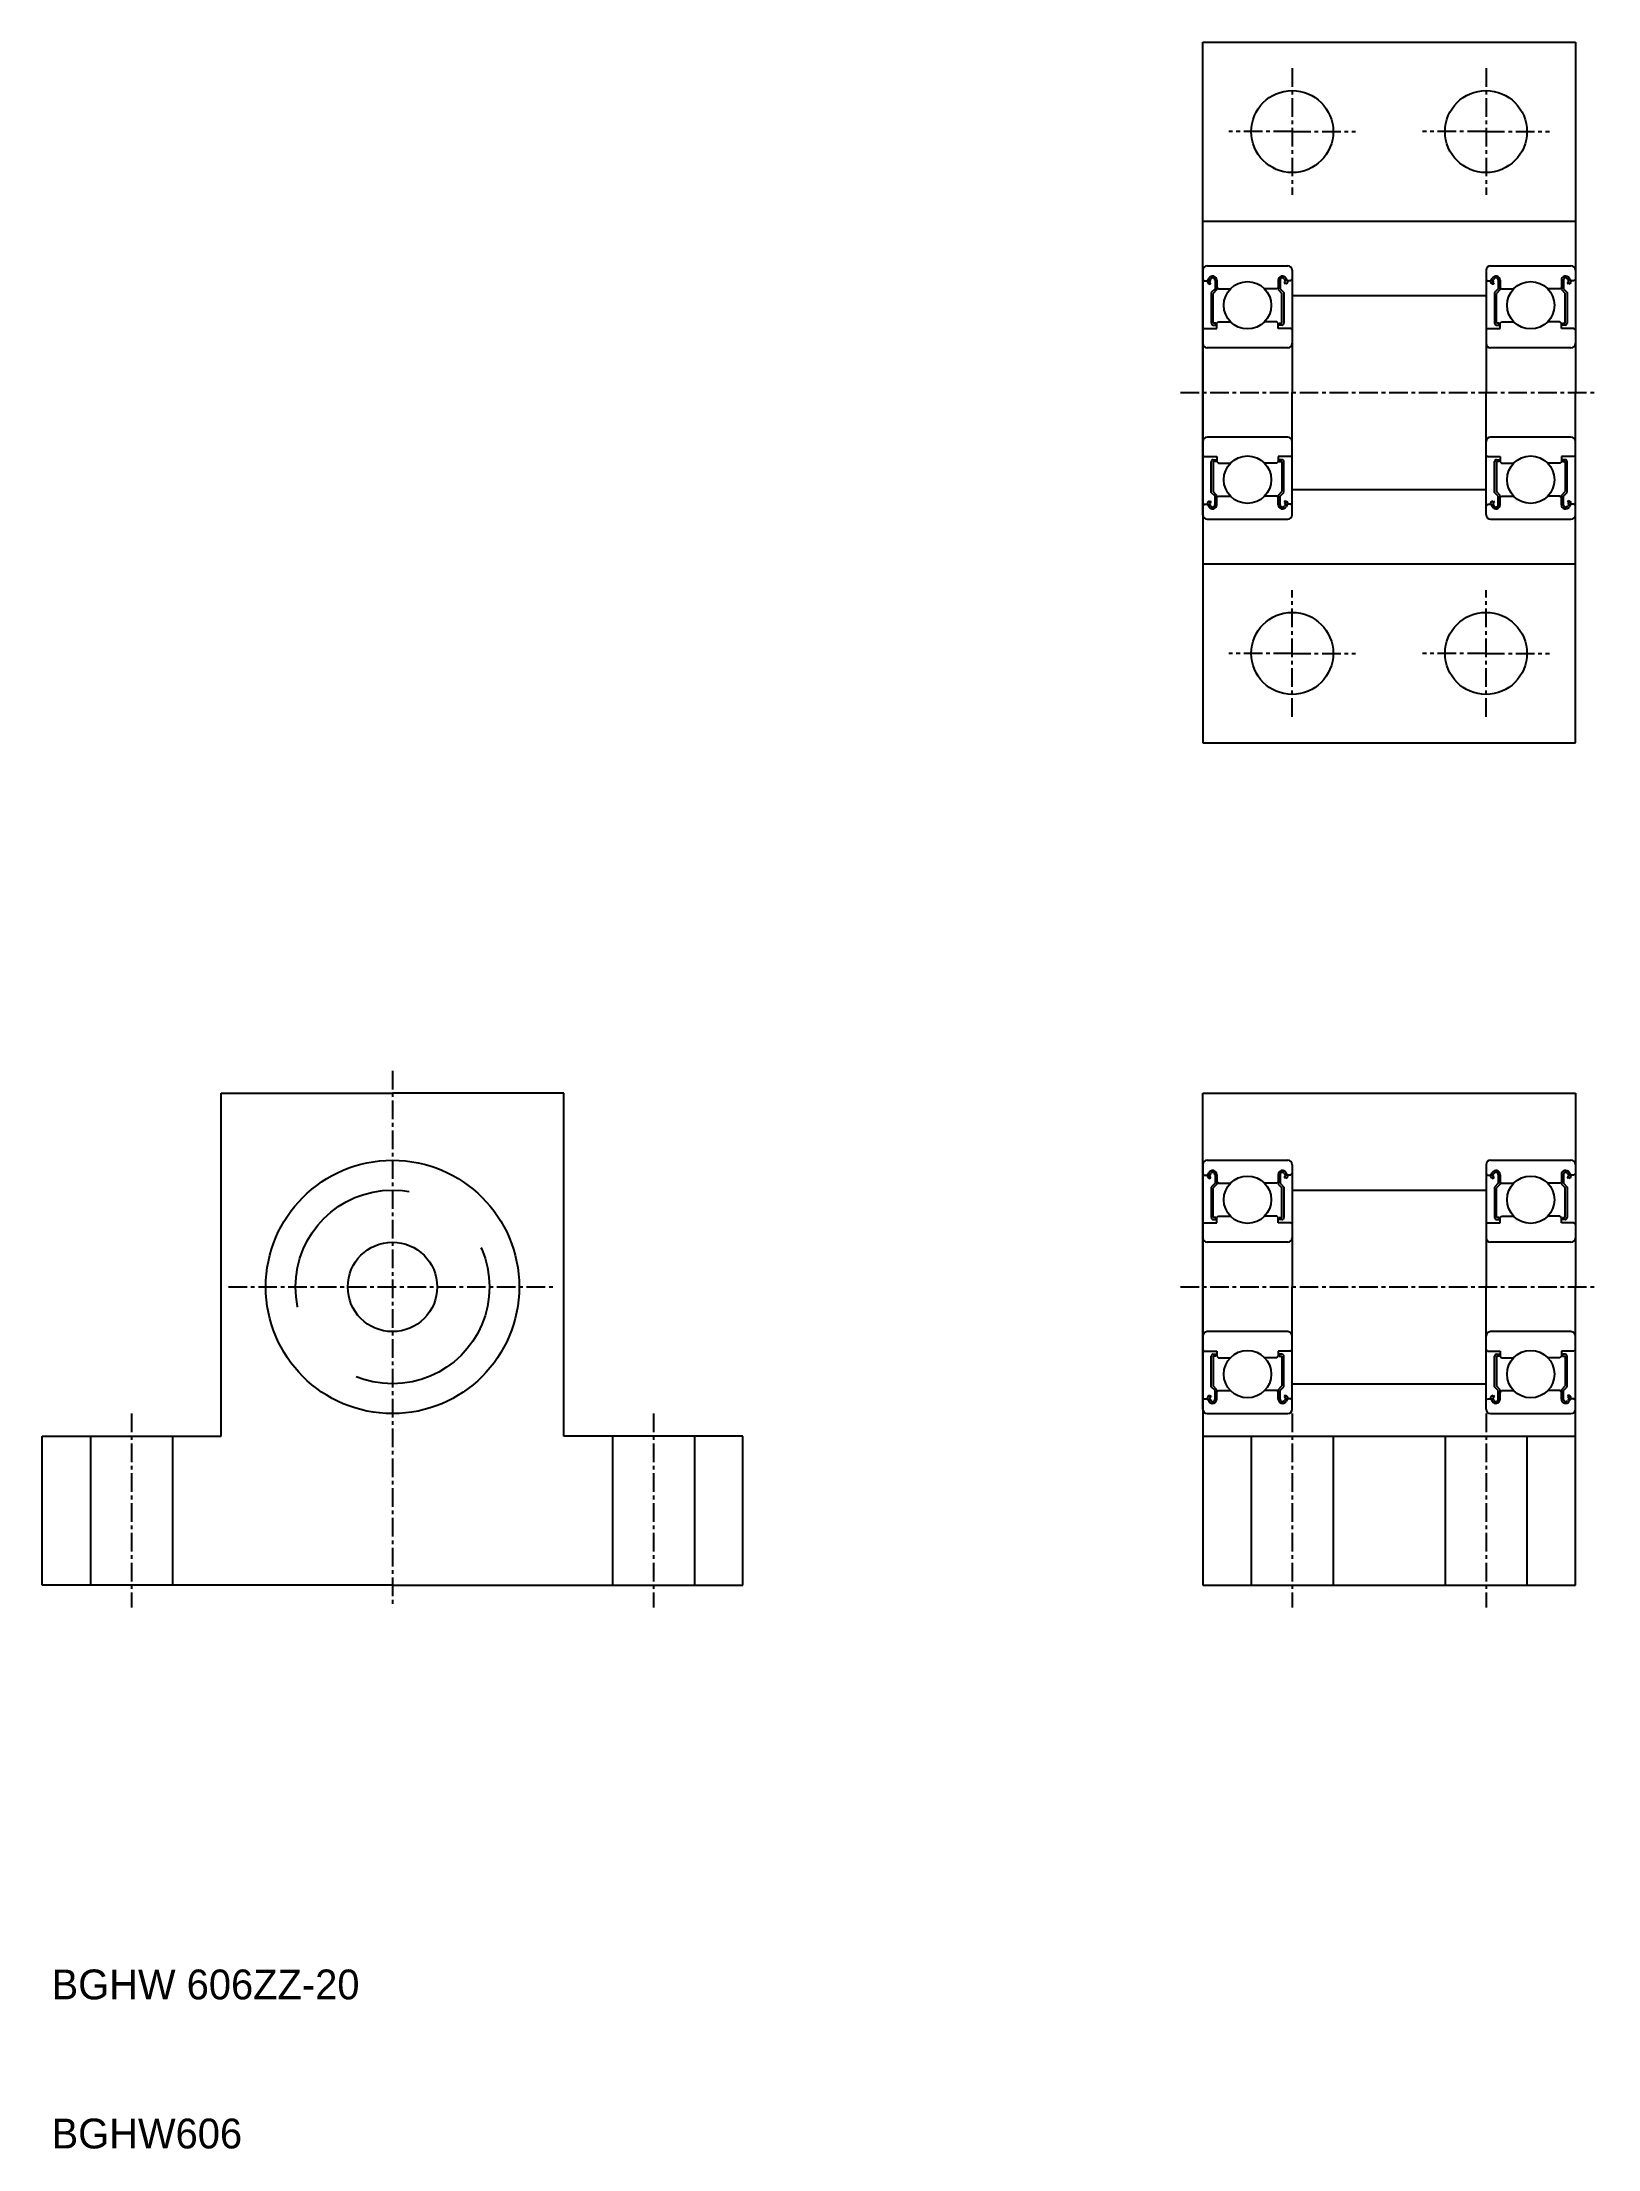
# Model space of a CAD drawing. Extents: x 98 to 203, y 63 to 205.
import ezdxf

# ---------------------------------------------------------------- set-up
doc = ezdxf.new("R2010")
doc.units = 0
doc.linetypes.add('CENTER', pattern=[2, 1.25, -0.25, 0.25, -0.25])
doc.linetypes.add('DASHED', pattern=[19.05, 12.7, -6.35])
doc.layers.get('0').update_dxf_attribs({"linetype": 'CONTINUOUS'})
doc.layers.add('CENTER', color=1, linetype='CENTER')

msp = doc.modelspace()

# ---------------------------------------------------------------- linework, layer by layer
for p, q in [((176.15, 204.58), (201.15, 204.58)), ((176.15, 181.08), (176.15, 204.58)), ((201.15, 204.58), (201.15, 181.08)), ((176.15, 192.58), (201.15, 192.58)), ((176.45, 189.58), (181.85, 189.58)), ((195.45, 189.58), (200.85, 189.58)), ((176.15, 189.28), (176.15, 181.08)), ((176.15, 188.68), (176.25, 188.58)), ((176.25, 188.58), (176.47, 188.58)), ((176.47, 188.58), (176.57, 188.76)), ((176.51, 188.41), (176.62, 188.35)), ((176.58, 188.52), (176.68, 188.69)), ((176.69, 188.46), (176.58, 188.52)), ((176.62, 188.35), (176.69, 188.46)), ((176.97, 188.03), (176.72, 187.78)), ((177.1, 187.98), (176.85, 187.73)), ((176.97, 188.61), (176.97, 188.03)), ((177.1, 188.61), (177.1, 187.98)), ((177.1, 188.13), (177.2, 188.03)), ((177.2, 188.03), (178.01, 188.03)), ((181.11, 188.03), (180.3, 188.03)), ((181.21, 188.13), (181.11, 188.03)), ((181.21, 188.61), (181.21, 187.98)), ((181.21, 187.98), (181.46, 187.73)), ((181.34, 188.61), (181.34, 188.03)), ((181.34, 188.03), (181.59, 187.78)), ((181.62, 188.46), (181.73, 188.52)), ((181.69, 188.35), (181.62, 188.46)), ((181.73, 188.52), (181.63, 188.69)), ((181.79, 188.41), (181.69, 188.35)), ((181.84, 188.58), (181.74, 188.76)), ((182.05, 188.58), (181.84, 188.58)), ((182.15, 188.68), (182.05, 188.58)), ((182.15, 189.28), (182.15, 181.08)), ((195.15, 189.28), (195.15, 181.08)), ((195.15, 188.68), (195.25, 188.58)), ((195.25, 188.58), (195.47, 188.58)), ((195.47, 188.58), (195.57, 188.76)), ((195.51, 188.41), (195.62, 188.35)), ((195.58, 188.52), (195.68, 188.69)), ((195.69, 188.46), (195.58, 188.52)), ((195.62, 188.35), (195.69, 188.46)), ((195.97, 188.03), (195.72, 187.78)), ((196.1, 187.98), (195.85, 187.73)), ((195.97, 188.61), (195.97, 188.03)), ((196.1, 188.61), (196.1, 187.98)), ((196.1, 188.13), (196.2, 188.03)), ((196.2, 188.03), (197.01, 188.03)), ((200.11, 188.03), (199.3, 188.03)), ((200.21, 188.13), (200.11, 188.03)), ((200.21, 188.61), (200.21, 187.98)), ((200.21, 187.98), (200.46, 187.73)), ((200.34, 188.61), (200.34, 188.03)), ((200.34, 188.03), (200.59, 187.78)), ((200.62, 188.46), (200.73, 188.52)), ((200.69, 188.35), (200.62, 188.46)), ((200.73, 188.52), (200.63, 188.69)), ((200.79, 188.41), (200.69, 188.35)), ((200.84, 188.58), (200.74, 188.76)), ((201.05, 188.58), (200.84, 188.58)), ((201.15, 188.68), (201.05, 188.58)), ((201.15, 189.28), (201.15, 181.08)), ((176.72, 187.78), (176.72, 185.73)), ((176.85, 185.73), (176.85, 187.73)), ((181.46, 185.73), (181.46, 187.73)), ((181.59, 187.78), (181.59, 185.73)), ((195.72, 187.78), (195.72, 185.73)), ((195.85, 185.73), (195.85, 187.73)), ((200.46, 185.73), (200.46, 187.73)), ((200.59, 187.78), (200.59, 185.73)), ((176.15, 185.28), (176.25, 185.38)), ((176.25, 185.38), (177.1, 185.38)), ((177.03, 185.73), (176.85, 185.73)), ((176.85, 185.6), (177.03, 185.6)), ((177.03, 185.6), (177.03, 185.73)), ((177.1, 185.73), (177.2, 185.83)), ((177.1, 185.38), (177.1, 185.73)), ((177.2, 185.83), (178.01, 185.83)), ((181.11, 185.83), (180.3, 185.83)), ((181.21, 185.73), (181.11, 185.83)), ((181.21, 185.38), (181.21, 185.73)), ((182.05, 185.38), (181.21, 185.38)), ((181.28, 185.6), (181.28, 185.73)), ((181.28, 185.73), (181.46, 185.73)), ((181.46, 185.6), (181.28, 185.6)), ((182.15, 185.28), (182.05, 185.38)), ((195.15, 185.28), (195.25, 185.38)), ((195.25, 185.38), (196.1, 185.38)), ((196.03, 185.73), (195.85, 185.73)), ((195.85, 185.6), (196.03, 185.6)), ((196.03, 185.6), (196.03, 185.73)), ((196.1, 185.73), (196.2, 185.83)), ((196.1, 185.38), (196.1, 185.73)), ((196.2, 185.83), (197.01, 185.83)), ((200.11, 185.83), (199.3, 185.83)), ((200.21, 185.73), (200.11, 185.83)), ((200.21, 185.38), (200.21, 185.73)), ((201.05, 185.38), (200.21, 185.38)), ((200.28, 185.6), (200.28, 185.73)), ((200.28, 185.73), (200.46, 185.73)), ((200.46, 185.6), (200.28, 185.6)), ((201.15, 185.28), (201.05, 185.38)), ((181.85, 184.08), (176.45, 184.08)), ((179.15, 184.08), (179.15, 184.08)), ((180.5, 184.08), (180.5, 184.08)), ((200.85, 184.08), (195.45, 184.08)), ((198.15, 184.08), (198.15, 184.08)), ((199.5, 184.08), (199.5, 184.08)), ((176.15, 181.08), (176.15, 157.58)), ((176.15, 172.88), (176.15, 181.08)), ((182.15, 172.88), (182.15, 181.08)), ((195.15, 172.88), (195.15, 181.08)), ((201.15, 157.58), (201.15, 181.08)), ((201.15, 172.88), (201.15, 181.08)), ((181.85, 178.08), (176.45, 178.08)), ((200.85, 178.08), (195.45, 178.08)), ((176.15, 176.88), (176.25, 176.78)), ((176.25, 176.78), (177.1, 176.78)), ((177.1, 176.78), (177.1, 176.43)), ((182.05, 176.78), (181.21, 176.78)), ((181.21, 176.78), (181.21, 176.43)), ((182.15, 176.88), (182.05, 176.78)), ((195.15, 176.88), (195.25, 176.78)), ((195.25, 176.78), (196.1, 176.78)), ((196.1, 176.78), (196.1, 176.43)), ((201.05, 176.78), (200.21, 176.78)), ((200.21, 176.78), (200.21, 176.43)), ((201.15, 176.88), (201.05, 176.78)), ((176.72, 174.38), (176.72, 176.44)), ((176.85, 176.56), (177.03, 176.56)), ((176.85, 176.44), (176.85, 174.44)), ((177.03, 176.44), (176.85, 176.44)), ((177.03, 176.56), (177.03, 176.44)), ((177.1, 176.43), (177.2, 176.33)), ((177.2, 176.33), (178.01, 176.33)), ((181.11, 176.33), (180.3, 176.33)), ((181.21, 176.43), (181.11, 176.33)), ((181.28, 176.56), (181.28, 176.44)), ((181.46, 176.56), (181.28, 176.56)), ((181.28, 176.44), (181.46, 176.44)), ((181.46, 176.44), (181.46, 174.44)), ((181.59, 174.38), (181.59, 176.44)), ((195.72, 174.38), (195.72, 176.44)), ((195.85, 176.56), (196.03, 176.56)), ((195.85, 176.44), (195.85, 174.44)), ((196.03, 176.44), (195.85, 176.44)), ((196.03, 176.56), (196.03, 176.44)), ((196.1, 176.43), (196.2, 176.33)), ((196.2, 176.33), (197.01, 176.33)), ((200.11, 176.33), (199.3, 176.33)), ((200.21, 176.43), (200.11, 176.33)), ((200.28, 176.56), (200.28, 176.44)), ((200.46, 176.56), (200.28, 176.56)), ((200.28, 176.44), (200.46, 176.44)), ((200.46, 176.44), (200.46, 174.44)), ((200.59, 174.38), (200.59, 176.44)), ((176.97, 174.13), (176.72, 174.38)), ((177.1, 174.18), (176.85, 174.44)), ((176.97, 173.55), (176.97, 174.13)), ((177.1, 173.55), (177.1, 174.18)), ((177.1, 174.03), (177.2, 174.13)), ((177.2, 174.13), (178.01, 174.13)), ((181.11, 174.13), (180.3, 174.13)), ((181.21, 174.03), (181.11, 174.13)), ((181.21, 174.18), (181.46, 174.44)), ((181.21, 173.55), (181.21, 174.18)), ((181.34, 174.13), (181.59, 174.38)), ((181.34, 173.55), (181.34, 174.13)), ((195.97, 174.13), (195.72, 174.38)), ((196.1, 174.18), (195.85, 174.44)), ((195.97, 173.55), (195.97, 174.13)), ((196.1, 173.55), (196.1, 174.18)), ((196.1, 174.03), (196.2, 174.13)), ((196.2, 174.13), (197.01, 174.13)), ((200.11, 174.13), (199.3, 174.13)), ((200.21, 174.03), (200.11, 174.13)), ((200.21, 174.18), (200.46, 174.44)), ((200.21, 173.55), (200.21, 174.18)), ((200.34, 174.13), (200.59, 174.38)), ((200.34, 173.55), (200.34, 174.13)), ((176.15, 173.48), (176.25, 173.58)), ((176.25, 173.58), (176.47, 173.58)), ((176.45, 172.58), (181.85, 172.58)), ((176.47, 173.58), (176.57, 173.41)), ((176.51, 173.75), (176.62, 173.82)), ((176.69, 173.71), (176.58, 173.64)), ((176.58, 173.64), (176.68, 173.47)), ((176.62, 173.82), (176.69, 173.71)), ((181.69, 173.82), (181.62, 173.71)), ((181.62, 173.71), (181.73, 173.64)), ((181.73, 173.64), (181.63, 173.47)), ((181.79, 173.75), (181.69, 173.82)), ((181.84, 173.58), (181.74, 173.41)), ((182.05, 173.58), (181.84, 173.58)), ((182.15, 173.48), (182.05, 173.58)), ((195.15, 173.48), (195.25, 173.58)), ((195.25, 173.58), (195.47, 173.58)), ((195.45, 172.58), (200.85, 172.58)), ((195.47, 173.58), (195.57, 173.41)), ((195.51, 173.75), (195.62, 173.82)), ((195.69, 173.71), (195.58, 173.64)), ((195.58, 173.64), (195.68, 173.47)), ((195.62, 173.82), (195.69, 173.71)), ((200.69, 173.82), (200.62, 173.71)), ((200.62, 173.71), (200.73, 173.64)), ((200.73, 173.64), (200.63, 173.47)), ((200.79, 173.75), (200.69, 173.82)), ((200.84, 173.58), (200.74, 173.41)), ((201.05, 173.58), (200.84, 173.58)), ((201.15, 173.48), (201.05, 173.58)), ((176.15, 169.58), (201.15, 169.58)), ((176.15, 157.58), (201.15, 157.58)), ((110.29, 111.08), (110.29, 134.08)), ((110.29, 134.08), (121.79, 134.08)), ((133.29, 134.08), (121.79, 134.08)), ((133.29, 111.08), (133.29, 134.08)), ((176.15, 134.08), (201.15, 134.08)), ((176.15, 121.08), (176.15, 134.08)), ((201.15, 134.08), (201.15, 121.08)), ((176.15, 129.28), (176.15, 121.08)), ((176.15, 128.68), (176.25, 128.58)), ((176.45, 129.58), (181.85, 129.58)), ((176.47, 128.58), (176.57, 128.76)), ((176.58, 128.52), (176.68, 128.69)), ((176.97, 128.61), (176.97, 128.03)), ((177.1, 128.61), (177.1, 127.98)), ((181.21, 128.61), (181.21, 127.98)), ((181.34, 128.61), (181.34, 128.03)), ((181.73, 128.52), (181.63, 128.69)), ((181.84, 128.58), (181.74, 128.76)), ((182.15, 128.68), (182.05, 128.58)), ((182.15, 129.28), (182.15, 121.08)), ((195.15, 129.28), (195.15, 121.08)), ((195.15, 128.68), (195.25, 128.58)), ((195.45, 129.58), (200.85, 129.58)), ((195.47, 128.58), (195.57, 128.76)), ((195.58, 128.52), (195.68, 128.69)), ((195.97, 128.61), (195.97, 128.03)), ((196.1, 128.61), (196.1, 127.98)), ((200.21, 128.61), (200.21, 127.98)), ((200.34, 128.61), (200.34, 128.03)), ((200.73, 128.52), (200.63, 128.69)), ((200.84, 128.58), (200.74, 128.76)), ((201.15, 128.68), (201.05, 128.58)), ((201.15, 129.28), (201.15, 121.08)), ((176.25, 128.58), (176.47, 128.58)), ((176.51, 128.41), (176.62, 128.35)), ((176.69, 128.46), (176.58, 128.52)), ((176.62, 128.35), (176.69, 128.46)), ((176.97, 128.03), (176.72, 127.78)), ((176.72, 127.78), (176.72, 125.73)), ((177.1, 127.98), (176.85, 127.73)), ((176.85, 125.73), (176.85, 127.73)), ((177.1, 128.13), (177.2, 128.03)), ((177.2, 128.03), (178.01, 128.03)), ((181.11, 128.03), (180.3, 128.03)), ((181.21, 128.13), (181.11, 128.03)), ((181.21, 127.98), (181.46, 127.73)), ((181.34, 128.03), (181.59, 127.78)), ((181.46, 125.73), (181.46, 127.73)), ((181.59, 127.78), (181.59, 125.73)), ((181.62, 128.46), (181.73, 128.52)), ((181.69, 128.35), (181.62, 128.46)), ((181.79, 128.41), (181.69, 128.35)), ((182.05, 128.58), (181.84, 128.58)), ((195.25, 128.58), (195.47, 128.58)), ((195.51, 128.41), (195.62, 128.35)), ((195.69, 128.46), (195.58, 128.52)), ((195.62, 128.35), (195.69, 128.46)), ((195.97, 128.03), (195.72, 127.78)), ((195.72, 127.78), (195.72, 125.73)), ((196.1, 127.98), (195.85, 127.73)), ((195.85, 125.73), (195.85, 127.73)), ((196.1, 128.13), (196.2, 128.03)), ((196.2, 128.03), (197.01, 128.03)), ((200.11, 128.03), (199.3, 128.03)), ((200.21, 128.13), (200.11, 128.03)), ((200.21, 127.98), (200.46, 127.73)), ((200.34, 128.03), (200.59, 127.78)), ((200.46, 125.73), (200.46, 127.73)), ((200.59, 127.78), (200.59, 125.73)), ((200.62, 128.46), (200.73, 128.52)), ((200.69, 128.35), (200.62, 128.46)), ((200.79, 128.41), (200.69, 128.35)), ((201.05, 128.58), (200.84, 128.58)), ((177.1, 125.73), (177.2, 125.83)), ((177.2, 125.83), (178.01, 125.83)), ((181.11, 125.83), (180.3, 125.83)), ((181.21, 125.73), (181.11, 125.83)), ((196.1, 125.73), (196.2, 125.83)), ((196.2, 125.83), (197.01, 125.83)), ((200.11, 125.83), (199.3, 125.83)), ((200.21, 125.73), (200.11, 125.83)), ((176.15, 125.28), (176.25, 125.38)), ((176.25, 125.38), (177.1, 125.38)), ((177.03, 125.73), (176.85, 125.73)), ((176.85, 125.6), (177.03, 125.6)), ((177.03, 125.6), (177.03, 125.73)), ((177.1, 125.38), (177.1, 125.73)), ((181.21, 125.38), (181.21, 125.73)), ((182.05, 125.38), (181.21, 125.38)), ((181.28, 125.6), (181.28, 125.73)), ((181.28, 125.73), (181.46, 125.73)), ((181.46, 125.6), (181.28, 125.6)), ((182.15, 125.28), (182.05, 125.38)), ((195.15, 125.28), (195.25, 125.38)), ((195.25, 125.38), (196.1, 125.38)), ((196.03, 125.73), (195.85, 125.73)), ((195.85, 125.6), (196.03, 125.6)), ((196.03, 125.6), (196.03, 125.73)), ((196.1, 125.38), (196.1, 125.73)), ((200.21, 125.38), (200.21, 125.73)), ((201.05, 125.38), (200.21, 125.38)), ((200.28, 125.73), (200.46, 125.73)), ((200.28, 125.6), (200.28, 125.73)), ((200.46, 125.6), (200.28, 125.6)), ((201.15, 125.28), (201.05, 125.38)), ((181.85, 124.08), (176.45, 124.08)), ((179.15, 124.08), (179.15, 124.08)), ((180.5, 124.08), (180.5, 124.08)), ((200.85, 124.08), (195.45, 124.08)), ((198.15, 124.08), (198.15, 124.08)), ((199.5, 124.08), (199.5, 124.08)), ((176.15, 121.08), (176.15, 101.08)), ((176.15, 112.88), (176.15, 121.08)), ((182.15, 112.88), (182.15, 121.08)), ((195.15, 112.88), (195.15, 121.08)), ((201.15, 101.08), (201.15, 121.08)), ((201.15, 112.88), (201.15, 121.08)), ((181.85, 118.08), (176.45, 118.08)), ((200.85, 118.08), (195.45, 118.08)), ((176.15, 116.88), (176.25, 116.78)), ((176.25, 116.78), (177.1, 116.78)), ((176.72, 114.38), (176.72, 116.44)), ((176.85, 116.56), (177.03, 116.56)), ((176.85, 116.44), (176.85, 114.44)), ((177.03, 116.44), (176.85, 116.44)), ((177.03, 116.56), (177.03, 116.44)), ((177.1, 116.78), (177.1, 116.43)), ((177.1, 116.43), (177.2, 116.33)), ((177.2, 116.33), (178.01, 116.33)), ((181.11, 116.33), (180.3, 116.33)), ((181.21, 116.43), (181.11, 116.33)), ((182.05, 116.78), (181.21, 116.78)), ((181.21, 116.78), (181.21, 116.43)), ((181.28, 116.56), (181.28, 116.44)), ((181.46, 116.56), (181.28, 116.56)), ((181.28, 116.44), (181.46, 116.44)), ((181.46, 116.44), (181.46, 114.44)), ((181.59, 114.38), (181.59, 116.44)), ((182.15, 116.88), (182.05, 116.78)), ((195.15, 116.88), (195.25, 116.78)), ((195.25, 116.78), (196.1, 116.78)), ((195.72, 114.38), (195.72, 116.44)), ((195.85, 116.56), (196.03, 116.56)), ((195.85, 116.44), (195.85, 114.44)), ((196.03, 116.44), (195.85, 116.44)), ((196.03, 116.56), (196.03, 116.44)), ((196.1, 116.78), (196.1, 116.43)), ((196.1, 116.43), (196.2, 116.33)), ((196.2, 116.33), (197.01, 116.33)), ((200.11, 116.33), (199.3, 116.33)), ((200.21, 116.43), (200.11, 116.33)), ((201.05, 116.78), (200.21, 116.78)), ((200.21, 116.78), (200.21, 116.43)), ((200.46, 116.56), (200.28, 116.56)), ((200.28, 116.56), (200.28, 116.44)), ((200.28, 116.44), (200.46, 116.44)), ((200.46, 116.44), (200.46, 114.44)), ((200.59, 114.38), (200.59, 116.44)), ((201.15, 116.88), (201.05, 116.78)), ((176.15, 113.48), (176.25, 113.58)), ((176.25, 113.58), (176.47, 113.58)), ((176.47, 113.58), (176.57, 113.41)), ((176.51, 113.75), (176.62, 113.82)), ((176.69, 113.71), (176.58, 113.64)), ((176.58, 113.64), (176.68, 113.47)), ((176.62, 113.82), (176.69, 113.71)), ((176.97, 114.13), (176.72, 114.38)), ((177.1, 114.18), (176.85, 114.44)), ((176.97, 113.55), (176.97, 114.13)), ((177.1, 113.55), (177.1, 114.18)), ((177.1, 114.03), (177.2, 114.13)), ((177.2, 114.13), (178.01, 114.13)), ((181.11, 114.13), (180.3, 114.13)), ((181.21, 114.03), (181.11, 114.13)), ((181.21, 114.18), (181.46, 114.44)), ((181.21, 113.55), (181.21, 114.18)), ((181.34, 114.13), (181.59, 114.38)), ((181.34, 113.55), (181.34, 114.13)), ((181.69, 113.82), (181.62, 113.71)), ((181.62, 113.71), (181.73, 113.64)), ((181.73, 113.64), (181.63, 113.47)), ((181.79, 113.75), (181.69, 113.82)), ((181.84, 113.58), (181.74, 113.41)), ((182.05, 113.58), (181.84, 113.58)), ((182.15, 113.48), (182.05, 113.58)), ((195.15, 113.48), (195.25, 113.58)), ((195.25, 113.58), (195.47, 113.58)), ((195.47, 113.58), (195.57, 113.41)), ((195.51, 113.75), (195.62, 113.82)), ((195.69, 113.71), (195.58, 113.64)), ((195.58, 113.64), (195.68, 113.47)), ((195.62, 113.82), (195.69, 113.71)), ((195.97, 114.13), (195.72, 114.38)), ((196.1, 114.18), (195.85, 114.44)), ((195.97, 113.55), (195.97, 114.13)), ((196.1, 113.55), (196.1, 114.18)), ((196.1, 114.03), (196.2, 114.13)), ((196.2, 114.13), (197.01, 114.13)), ((200.11, 114.13), (199.3, 114.13)), ((200.21, 114.03), (200.11, 114.13)), ((200.21, 114.18), (200.46, 114.44)), ((200.21, 113.55), (200.21, 114.18)), ((200.34, 114.13), (200.59, 114.38)), ((200.34, 113.55), (200.34, 114.13)), ((200.69, 113.82), (200.62, 113.71)), ((200.62, 113.71), (200.73, 113.64)), ((200.73, 113.64), (200.63, 113.47)), ((200.79, 113.75), (200.69, 113.82)), ((200.84, 113.58), (200.74, 113.41)), ((201.05, 113.58), (200.84, 113.58)), ((201.15, 113.48), (201.05, 113.58)), ((176.45, 112.58), (181.85, 112.58)), ((195.45, 112.58), (200.85, 112.58)), ((98.29, 101.08), (98.29, 111.08)), ((98.29, 111.08), (110.29, 111.08)), ((145.29, 111.08), (133.29, 111.08)), ((145.29, 101.08), (145.29, 111.08)), ((176.15, 111.08), (201.15, 111.08)), ((121.79, 101.08), (98.29, 101.08)), ((121.79, 101.08), (145.29, 101.08)), ((176.15, 101.08), (201.15, 101.08))]:
    msp.add_line(p, q)
at = {"color": 7, "linetype": 'CONTINUOUS'}
for p, q in [((182.15, 187.58), (195.15, 187.58)), ((182.15, 174.58), (195.15, 174.58)), ((182.15, 127.58), (195.15, 127.58)), ((182.15, 114.58), (195.15, 114.58))]:
    msp.add_line(p, q, dxfattribs=at)
at = {"color": 3, "linetype": 'DASHED'}
for p, q in [((101.54, 111.08), (101.54, 101.08)), ((107.04, 111.08), (107.04, 101.08)), ((136.54, 111.08), (136.54, 101.08)), ((142.04, 111.08), (142.04, 101.08)), ((179.4, 111.08), (179.4, 101.08)), ((184.9, 111.08), (184.9, 101.08)), ((192.4, 111.08), (192.4, 101.08)), ((197.9, 111.08), (197.9, 101.08))]:
    msp.add_line(p, q, dxfattribs=at)
for centre, radius in [((182.15, 198.58), 2.75), ((195.15, 198.58), 2.75), ((179.15, 186.93), 1.59), ((198.15, 186.93), 1.59), ((179.15, 175.23), 1.59), ((198.15, 175.23), 1.59), ((182.15, 163.58), 2.75), ((195.15, 163.58), 2.75), ((121.79, 121.08), 8.5), ((179.15, 126.93), 1.59), ((198.15, 126.93), 1.59), ((121.79, 121.08), 3), ((179.15, 115.23), 1.59), ((198.15, 115.23), 1.59)]:
    msp.add_circle(centre, radius)
msp.add_circle((121.79, 121.08), 6.5, dxfattribs=at)
for centre, radius, start, end in [((176.45, 189.28), 0.3, 90, 180), ((181.85, 189.28), 0.3, 0, 90), ((195.45, 189.28), 0.3, 90, 180), ((200.85, 189.28), 0.3, 0, 90), ((176.58, 188.52), 0.126, 149.9926, 240.0026), ((176.81, 188.61), 0.282, 0, 150.0017), ((176.81, 188.61), 0.156, 0, 150.0019), ((181.49, 188.61), 0.282, 29.9983, 180), ((181.49, 188.61), 0.156, 29.9981, 180), ((181.73, 188.52), 0.126, 299.9974, 30.0074), ((195.58, 188.52), 0.126, 149.9926, 240.0026), ((195.81, 188.61), 0.282, 0, 150.0017), ((195.81, 188.61), 0.156, 0, 150.0019), ((200.49, 188.61), 0.282, 29.9983, 180), ((200.49, 188.61), 0.156, 29.9981, 180), ((200.73, 188.52), 0.126, 299.9974, 30.0074), ((176.85, 185.73), 0.126, 180.0001, 270), ((181.46, 185.73), 0.126, 270, 359.9999), ((195.85, 185.73), 0.126, 180.0001, 270), ((200.46, 185.73), 0.126, 270, 359.9999), ((176.45, 184.38), 0.3, 180, 270), ((181.85, 184.38), 0.3, 270, 0), ((195.45, 184.38), 0.3, 180, 270), ((200.85, 184.38), 0.3, 270, 0), ((176.45, 177.78), 0.3, 90, 180), ((181.85, 177.78), 0.3, 0, 90), ((195.45, 177.78), 0.3, 90, 180), ((200.85, 177.78), 0.3, 0, 90), ((176.85, 176.44), 0.126, 90, 179.9999), ((181.46, 176.44), 0.126, 0.0001, 90), ((195.85, 176.44), 0.126, 90, 179.9999), ((200.46, 176.44), 0.126, 0.0001, 90), ((176.45, 172.88), 0.3, 180, 270), ((176.58, 173.64), 0.126, 119.9974, 210.0074), ((176.81, 173.55), 0.282, 209.9983, 0), ((176.81, 173.55), 0.156, 209.9981, 0), ((181.49, 173.55), 0.282, 180, 330.0017), ((181.49, 173.55), 0.156, 180, 330.0019), ((181.73, 173.64), 0.126, 329.9926, 60.0026), ((181.85, 172.88), 0.3, 270, 0), ((195.45, 172.88), 0.3, 180, 270), ((195.58, 173.64), 0.126, 119.9974, 210.0074), ((195.81, 173.55), 0.282, 209.9983, 0), ((195.81, 173.55), 0.156, 209.9981, 0), ((200.49, 173.55), 0.282, 180, 330.0017), ((200.49, 173.55), 0.156, 180, 330.0019), ((200.73, 173.64), 0.126, 329.9926, 60.0026), ((200.85, 172.88), 0.3, 270, 0), ((176.45, 129.28), 0.3, 90, 180), ((176.81, 128.61), 0.282, 0, 150.0017), ((176.81, 128.61), 0.156, 0, 150.0019), ((181.49, 128.61), 0.282, 29.9983, 180), ((181.49, 128.61), 0.156, 29.9981, 180), ((181.85, 129.28), 0.3, 0, 90), ((195.45, 129.28), 0.3, 90, 180), ((195.81, 128.61), 0.282, 0, 150.0017), ((195.81, 128.61), 0.156, 0, 150.0019), ((200.49, 128.61), 0.282, 29.9983, 180), ((200.49, 128.61), 0.156, 29.9981, 180), ((200.85, 129.28), 0.3, 0, 90), ((176.58, 128.52), 0.126, 149.9926, 240.0026), ((181.73, 128.52), 0.126, 299.9974, 30.0074), ((195.58, 128.52), 0.126, 149.9926, 240.0026), ((200.73, 128.52), 0.126, 299.9974, 30.0074), ((176.45, 124.38), 0.3, 180, 270), ((176.85, 125.73), 0.126, 180.0001, 270), ((181.46, 125.73), 0.126, 270, 359.9999), ((181.85, 124.38), 0.3, 270, 0), ((195.45, 124.38), 0.3, 180, 270), ((195.85, 125.73), 0.126, 180.0001, 270), ((200.46, 125.73), 0.126, 270, 359.9999), ((200.85, 124.38), 0.3, 270, 0), ((176.45, 117.78), 0.3, 90, 180), ((181.85, 117.78), 0.3, 0, 90), ((195.45, 117.78), 0.3, 90, 180), ((200.85, 117.78), 0.3, 0, 90), ((176.85, 116.44), 0.126, 90, 179.9999), ((181.46, 116.44), 0.126, 0.0001, 90), ((195.85, 116.44), 0.126, 90, 179.9999), ((200.46, 116.44), 0.126, 0.0001, 90), ((176.58, 113.64), 0.126, 119.9974, 210.0074), ((176.81, 113.55), 0.282, 209.9983, 0), ((176.81, 113.55), 0.156, 209.9981, 0), ((181.49, 113.55), 0.282, 180, 330.0017), ((181.49, 113.55), 0.156, 180, 330.0019), ((181.73, 113.64), 0.126, 329.9926, 60.0026), ((195.58, 113.64), 0.126, 119.9974, 210.0074), ((195.81, 113.55), 0.282, 209.9983, 0), ((195.81, 113.55), 0.156, 209.9981, 0), ((200.49, 113.55), 0.282, 180, 330.0017), ((200.49, 113.55), 0.156, 180, 330.0019), ((200.73, 113.64), 0.126, 329.9926, 60.0026), ((176.45, 112.88), 0.3, 180, 270), ((181.85, 112.88), 0.3, 270, 0), ((195.45, 112.88), 0.3, 180, 270), ((200.85, 112.88), 0.3, 270, 0)]:
    msp.add_arc(centre, radius, start, end)
at = {"layer": 'CENTER', "color": 1, "linetype": 'CENTER'}
for p, q in [((182.15, 202.83), (182.15, 194.33)), ((195.15, 202.83), (195.15, 194.33)), ((182.15, 198.58), (177.9, 198.58)), ((182.15, 198.58), (186.4, 198.58)), ((195.15, 198.58), (190.9, 198.58)), ((195.15, 198.58), (199.4, 198.58)), ((174.65, 181.08), (202.65, 181.08)), ((182.15, 159.33), (182.15, 167.83)), ((195.15, 159.33), (195.15, 167.83)), ((182.15, 163.58), (177.9, 163.58)), ((182.15, 163.58), (186.4, 163.58)), ((195.15, 163.58), (190.9, 163.58)), ((195.15, 163.58), (199.4, 163.58)), ((121.79, 135.58), (121.79, 99.58)), ((110.79, 121.08), (132.79, 121.08)), ((174.65, 121.08), (202.65, 121.08)), ((104.29, 112.58), (104.29, 99.58)), ((139.29, 112.58), (139.29, 99.58)), ((182.15, 112.58), (182.15, 99.58)), ((195.15, 112.58), (195.15, 99.58))]:
    msp.add_line(p, q, dxfattribs=at)

# ---------------------------------------------------------------- texts
for s, p in [('BGHW 606ZZ-20', (98.92, 73.29)), ('BGHW606', (98.92, 63.29))]:
    msp.add_text(s, height=2).set_placement(p)

doc.saveas('drawing.dxf')
